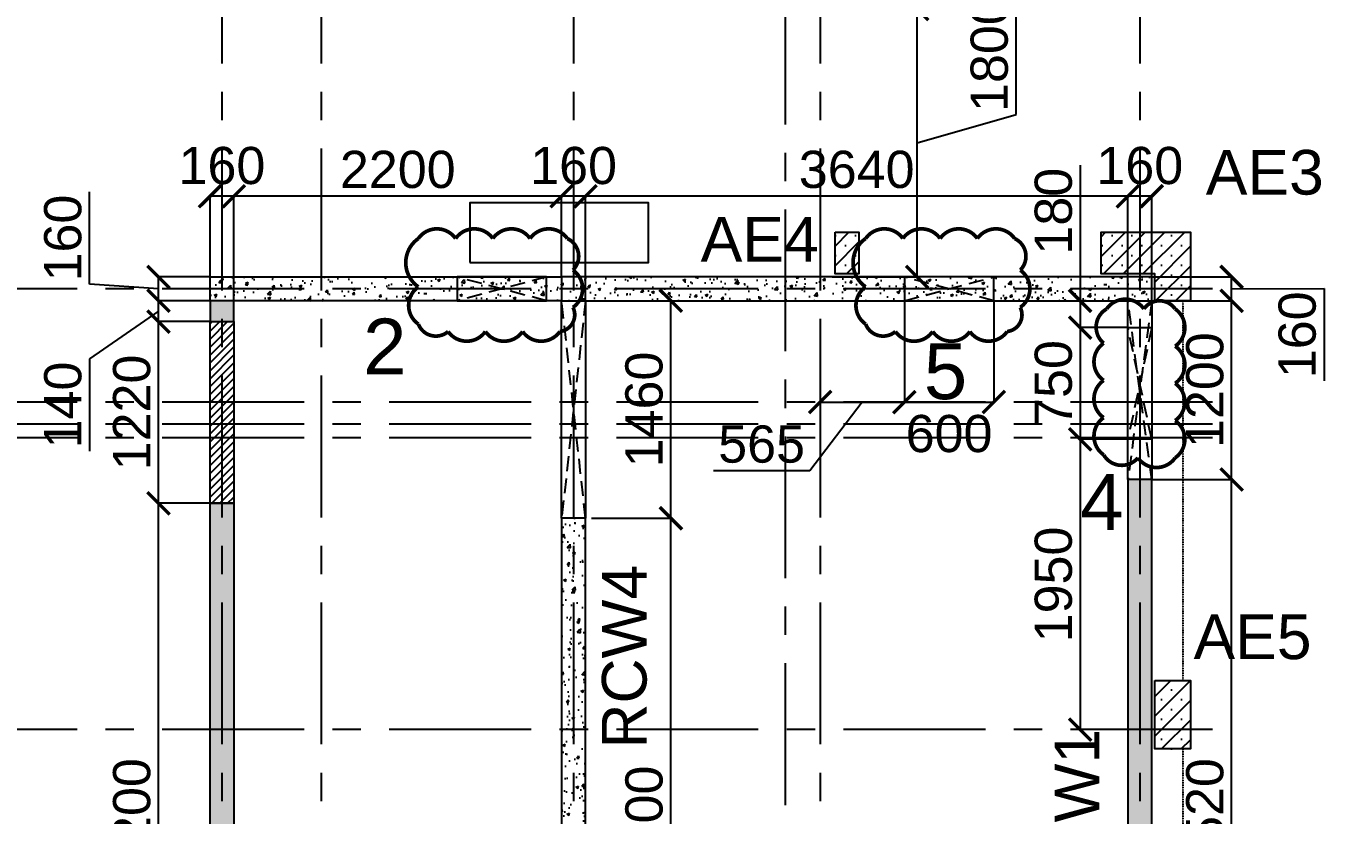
# Model space of a CAD drawing. Header units: inches. Extents: x 207135 to 337634, y -175669 to -89669.
# Drawn here: x 292551 to 301263, y -111536 to -106237 of the extents above; entities that cross this region are included whole.
import ezdxf

# ---------------------------------------------------------------- set-up
doc = ezdxf.new("R2010")
doc.units = ezdxf.units.IN
doc.header["$MEASUREMENT"] = 0
for name, pattern in [('CENTER', [50.8, 31.75, -6.35, 6.35, -6.35]), ('DASHED2', [9.525, 6.35, -3.175]), ('Hidden', [3, 2, -1])]:
    doc.linetypes.add(name, pattern=pattern)
for name, color, linetype in [('160 R.C. WALL HAT', 8, 'Continuous'), ('160 R.C.WALL', 6, 'Continuous'), ('160 WALL  OPENING LINE', 1, 'Continuous'), ('160 WALL OPEING', 1, 'Continuous'), ('5', 2, 'Continuous'), ('AR-Column', 40, 'Continuous'), ('AR-Hidden', 251, 'DASHED2'), ('CUTOUT', 2, 'Continuous'), ('CUTOUT LINE', 2, 'Continuous'), ('DIM', 251, 'Continuous'), ('GRID', 8, 'CENTER'), ('NON S.WALL HATCH', 8, 'Continuous'), ('SHEAR WALL NAME', 3, 'Continuous'), ('SHEARWALL HATCH', 8, 'Continuous'), ('TEXT-1', 3, 'Continuous')]:
    doc.layers.add(name, color=color, linetype=linetype)
doc.layers.add('text', color=4, linetype='Continuous', lineweight=30)
doc.styles.add('T200', font='sanss___.ttf', dxfattribs={"height": 250})
doc.styles.add('T300', font='sanss___.ttf', dxfattribs={"height": 350})
doc.dimstyles.new('T 200', dxfattribs={"dimtxt": 250, "dimasz": 150, "dimexe": 1, "dimexo": 0, "dimgap": 50, "dimtad": 1, "dimdec": 0, "dimdsep": 46, "dimtxsty": 'T200', "dimblk": 'ARCHTICK', "dimcen": 2.5, "dimdle": 1, "dimclrd": 5, "dimclre": 253, "dimclrt": 1, "dimadec": 0, "dimazin": 0, "dimtfac": 1, "dimtdec": 0, "dimtmove": 2, "dimatfit": 3, "dimfxl": 0, "dimarcsym": 0})
pattern_1 = [(45, (-132245.64, 75915.45), (-66.29126, 66.29126), []), (45, (-132179.35, 75915.45), (-66.29126, 66.29126), [0, -93.75])]
pattern_2 = [(50, (2126157.95, 285107.85), (179.315046, -15.688034), [18.75, -206.25]), (355, (2126157.95, 285107.85), (-34.687833, 188.048033), [15, -165]), (100.451444, (2126172.9, 285106.54), (144.627212, 172.359998), [15.935048, -175.285528]), (46.1842, (2126157.95, 285157.85), (266.810333, -41.37982), [28.125, -309.375]), (96.635635, (2126180.19, 285154.4), (233.665486, 243.52965), [23.902586, -262.92844]), (351.184164, (2126157.95, 285157.85), (233.665486, 243.52965), [22.5, -247.5]), (21, (2126182.95, 285145.35), (149.226763, -100.654723), [18.75, -206.25]), (326, (2126182.95, 285145.35), (60.828833, 181.287511), [15, -165]), (71.451445, (2126195.39, 285136.96), (210.055594, 80.632788), [15.935047, -175.285528]), (37.5, (2126157.95, 285107.85), (3.0399638, 83.2234635), [0, -163, 0, -167.5, 0, -165.625]), (7.5, (2126157.95, 285107.85), (65.7673844, 98.602928), [0, -95.5, 0, -159.25, 0, -63.125]), (327.5, (2126102.2, 285107.85), (133.455609, -5.638718), [0, -62.5, 0, -195, 0, -258.75]), (317.5, (2126077.2, 285107.85), (145.796542, 25.0262456), [0, -81.25, 0, -129.5, 0, -183.75])]

# ---------------------------------------------------------------- blocks, each defined once
blk = doc.blocks.new('_ARCHTICK')
at = {"color": 0, "linetype": 'ByBlock', "const_width": 0.15}
blk.add_lwpolyline([(-0.5, -0.5), (0.5, 0.5)], dxfattribs=at)
blk = doc.blocks.new('*D428')
at = {"layer": 'Defpoints', "color": 0}
for p in [(296146, -107380.6), (296146, -107922.5, 14.7), (296306, -108082.5, 14.7)]:
    blk.add_point(p, dxfattribs=at)
at = {"layer": 'DIM', "color": 5, "lineweight": -2}
blk.add_line((296307, -107380.6), (296145, -107380.6), dxfattribs=at)
at = {"layer": 'DIM', "color": 253, "lineweight": -2}
for p, q in [((296146, -107922.5), (296146, -107379.6)), ((296306, -108082.5), (296306, -107379.6))]:
    blk.add_line(p, q, dxfattribs=at)
at = {"layer": 'DIM', "color": 5, "lineweight": -2, "xscale": 150, "yscale": 150, "zscale": 150, "rotation": 180}
blk.add_blockref('_ARCHTICK', (296146, -107380.6), dxfattribs=at)
at = {"layer": 'DIM', "color": 5, "lineweight": -2, "xscale": 150, "yscale": 150, "zscale": 150}
blk.add_blockref('_ARCHTICK', (296306, -107380.6), dxfattribs=at)
at = {"layer": 'DIM', "color": 1, "insert": (296226, -107175.6), "char_height": 250, "attachment_point": 5, "style": 'T200'}
blk.add_mtext('160', dxfattribs=at)
blk = doc.blocks.new('*D429')
at = {"layer": 'Defpoints', "color": 0}
for p in [(293946, -107380.6), (296146, -107922.5, 14.7), (293946, -108102.5, 14.7)]:
    blk.add_point(p, dxfattribs=at)
at = {"layer": 'DIM', "color": 5, "lineweight": -2}
blk.add_line((296147, -107380.6), (293945, -107380.6), dxfattribs=at)
at = {"layer": 'DIM', "color": 253, "lineweight": -2}
for p, q in [((293946, -108102.5), (293946, -107379.6)), ((296146, -107922.5), (296146, -107379.6))]:
    blk.add_line(p, q, dxfattribs=at)
at = {"layer": 'DIM', "color": 5, "lineweight": -2, "xscale": 150, "yscale": 150, "zscale": 150, "rotation": 180}
blk.add_blockref('_ARCHTICK', (293946, -107380.6), dxfattribs=at)
at = {"layer": 'DIM', "color": 5, "lineweight": -2, "xscale": 150, "yscale": 150, "zscale": 150}
blk.add_blockref('_ARCHTICK', (296146, -107380.6), dxfattribs=at)
at = {"layer": 'DIM', "color": 1, "insert": (295046, -107201.8), "char_height": 250, "attachment_point": 5, "style": 'T200'}
blk.add_mtext('2200', dxfattribs=at)
blk = doc.blocks.new('*D430')
at = {"layer": 'Defpoints', "color": 0}
for p in [(293786, -107380.6), (293786, -107922.5, 14.7), (293946, -108102.5, 14.7)]:
    blk.add_point(p, dxfattribs=at)
at = {"layer": 'DIM', "color": 5, "lineweight": -2}
blk.add_line((293947, -107380.6), (293785, -107380.6), dxfattribs=at)
at = {"layer": 'DIM', "color": 253, "lineweight": -2}
for p, q in [((293786, -107922.5), (293786, -107379.6)), ((293946, -108102.5), (293946, -107379.6))]:
    blk.add_line(p, q, dxfattribs=at)
at = {"layer": 'DIM', "color": 5, "lineweight": -2, "xscale": 150, "yscale": 150, "zscale": 150, "rotation": 180}
blk.add_blockref('_ARCHTICK', (293786, -107380.6), dxfattribs=at)
at = {"layer": 'DIM', "color": 5, "lineweight": -2, "xscale": 150, "yscale": 150, "zscale": 150}
blk.add_blockref('_ARCHTICK', (293946, -107380.6), dxfattribs=at)
at = {"layer": 'DIM', "color": 1, "insert": (293866, -107175.6), "char_height": 250, "attachment_point": 5, "style": 'T200'}
blk.add_mtext('160', dxfattribs=at)
blk = doc.blocks.new('*D495')
at = {"layer": 'Defpoints', "color": 0}
for p in [(296346, -109542.5, 14.7), (296878.7, -109542.5), (296346, -113642.5, 14.7)]:
    blk.add_point(p, dxfattribs=at)
at = {"layer": 'DIM', "color": 253, "lineweight": -2}
for p, q in [((296346, -109542.5), (296879.7, -109542.5)), ((296346, -113642.5), (296879.7, -113642.5))]:
    blk.add_line(p, q, dxfattribs=at)
at = {"layer": 'DIM', "color": 5, "lineweight": -2}
blk.add_line((296878.7, -113643.5), (296878.7, -109541.5), dxfattribs=at)
at = {"layer": 'DIM', "color": 5, "lineweight": -2, "xscale": 150, "yscale": 150, "zscale": 150}
for p, rotation in [((296878.7, -109542.5), 90), ((296878.7, -113642.5), 270)]:
    blk.add_blockref('_ARCHTICK', p, dxfattribs=dict(at, rotation=rotation))
at = {"layer": 'DIM', "color": 1, "insert": (296700, -111592.5), "char_height": 250, "attachment_point": 5, "rotation": 90, "style": 'T200'}
blk.add_mtext('4100', dxfattribs=at)
blk = doc.blocks.new('*D496')
at = {"layer": 'Defpoints', "color": 0}
for p in [(296306, -108082.5, 14.7), (296878.7, -108082.5), (296346, -109542.5, 14.7)]:
    blk.add_point(p, dxfattribs=at)
at = {"layer": 'DIM', "color": 253, "lineweight": -2}
for p, q in [((296306, -108082.5), (296879.7, -108082.5)), ((296346, -109542.5), (296879.7, -109542.5))]:
    blk.add_line(p, q, dxfattribs=at)
at = {"layer": 'DIM', "color": 5, "lineweight": -2}
blk.add_line((296878.7, -109543.5), (296878.7, -108081.5), dxfattribs=at)
at = {"layer": 'DIM', "color": 5, "lineweight": -2, "xscale": 150, "yscale": 150, "zscale": 150}
for p, rotation in [((296878.7, -108082.5), 90), ((296878.7, -109542.5), 270)]:
    blk.add_blockref('_ARCHTICK', p, dxfattribs=dict(at, rotation=rotation))
at = {"layer": 'DIM', "color": 1, "insert": (296699.8, -108812.5), "char_height": 250, "attachment_point": 5, "rotation": 90, "style": 'T200'}
blk.add_mtext('1460', dxfattribs=at)
blk = doc.blocks.new('*D513')
at = {"layer": 'Defpoints', "color": 0}
for p in [(293440.4, -109442.5), (293786, -109442.5, 14.7), (293786, -113642.5, 14.7)]:
    blk.add_point(p, dxfattribs=at)
at = {"layer": 'DIM', "color": 253, "lineweight": -2}
for p, q in [((293786, -109442.5), (293439.4, -109442.5)), ((293786, -113642.5), (293439.4, -113642.5))]:
    blk.add_line(p, q, dxfattribs=at)
at = {"layer": 'DIM', "color": 5, "lineweight": -2}
blk.add_line((293440.4, -113643.5), (293440.4, -109441.5), dxfattribs=at)
at = {"layer": 'DIM', "color": 5, "lineweight": -2, "xscale": 150, "yscale": 150, "zscale": 150}
for p, rotation in [((293440.4, -109442.5), 90), ((293440.4, -113642.5), 270)]:
    blk.add_blockref('_ARCHTICK', p, dxfattribs=dict(at, rotation=rotation))
at = {"layer": 'DIM', "color": 1, "insert": (293261.6, -111542.5), "char_height": 250, "attachment_point": 5, "rotation": 90, "style": 'T200'}
blk.add_mtext('4200', dxfattribs=at)
blk = doc.blocks.new('*D514')
at = {"layer": 'Defpoints', "color": 0}
for p in [(293440.4, -108222.5), (293786, -108222.5, 14.7), (293786, -109442.5, 14.7)]:
    blk.add_point(p, dxfattribs=at)
at = {"layer": 'DIM', "color": 253, "lineweight": -2}
for p, q in [((293786, -108222.5), (293439.4, -108222.5)), ((293786, -109442.5), (293439.4, -109442.5))]:
    blk.add_line(p, q, dxfattribs=at)
at = {"layer": 'DIM', "color": 5, "lineweight": -2}
blk.add_line((293440.4, -109443.5), (293440.4, -108221.5), dxfattribs=at)
at = {"layer": 'DIM', "color": 5, "lineweight": -2, "xscale": 150, "yscale": 150, "zscale": 150}
for p, rotation in [((293440.4, -108222.5), 90), ((293440.4, -109442.5), 270)]:
    blk.add_blockref('_ARCHTICK', p, dxfattribs=dict(at, rotation=rotation))
at = {"layer": 'DIM', "color": 1, "insert": (293261.6, -108832.5), "char_height": 250, "attachment_point": 5, "rotation": 90, "style": 'T200'}
blk.add_mtext('1220', dxfattribs=at)
blk = doc.blocks.new('*D515')
at = {"layer": 'Defpoints', "color": 0}
for p in [(293440.4, -108082.5), (293786, -108082.5), (293786, -108222.5, 14.7)]:
    blk.add_point(p, dxfattribs=at)
at = {"layer": 'DIM', "color": 253, "lineweight": -2}
for p, q in [((293786, -108082.5), (293439.4, -108082.5)), ((293786, -108222.5), (293439.4, -108222.5))]:
    blk.add_line(p, q, dxfattribs=at)
at = {"layer": 'DIM', "color": 5, "lineweight": -2}
for p, q in [((293440.4, -108223.5), (293440.4, -108081.5)), ((293440.4, -108152.5), (292978.1, -108472.3)), ((292978.1, -108472.3), (292978.1, -109092.6))]:
    blk.add_line(p, q, dxfattribs=at)
at = {"layer": 'DIM', "color": 5, "lineweight": -2, "xscale": 150, "yscale": 150, "zscale": 150}
for p, rotation in [((293440.4, -108082.5), 90), ((293440.4, -108222.5), 270)]:
    blk.add_blockref('_ARCHTICK', p, dxfattribs=dict(at, rotation=rotation))
at = {"layer": 'DIM', "color": 1, "insert": (292799.3, -108782.4), "char_height": 250, "attachment_point": 5, "rotation": 90, "style": 'T200'}
blk.add_mtext('140', dxfattribs=at)
blk = doc.blocks.new('*D516')
at = {"layer": 'Defpoints', "color": 0}
for p in [(293440.4, -107922.5), (293786, -107922.5), (293786, -108082.5)]:
    blk.add_point(p, dxfattribs=at)
at = {"layer": 'DIM', "color": 5, "lineweight": -2}
for p, q in [((292978.1, -107971.1), (292978.1, -107350.9)), ((293440.4, -108083.5), (293440.4, -107921.5)), ((293440.4, -108002.5), (292978.1, -107971.1))]:
    blk.add_line(p, q, dxfattribs=at)
at = {"layer": 'DIM', "color": 253, "lineweight": -2}
for p, q in [((293786, -107922.5), (293439.4, -107922.5)), ((293786, -108082.5), (293439.4, -108082.5))]:
    blk.add_line(p, q, dxfattribs=at)
at = {"layer": 'DIM', "color": 5, "lineweight": -2, "xscale": 150, "yscale": 150, "zscale": 150}
for p, rotation in [((293440.4, -107922.5), 90), ((293440.4, -108082.5), 270)]:
    blk.add_blockref('_ARCHTICK', p, dxfattribs=dict(at, rotation=rotation))
at = {"layer": 'DIM', "color": 1, "insert": (292799.1, -107661), "char_height": 250, "attachment_point": 5, "rotation": 90, "style": 'T200'}
blk.add_mtext('160', dxfattribs=at)
blk = doc.blocks.new('*D640')
at = {"layer": 'Defpoints', "color": 0}
for p in [(300106, -109282.5, 14.7), (300642.4, -109282.5), (300106, -113802.5, 14.7)]:
    blk.add_point(p, dxfattribs=at)
at = {"layer": 'DIM', "color": 253, "lineweight": -2}
for p, q in [((300106, -109282.5), (300643.4, -109282.5)), ((300106, -113802.5), (300643.4, -113802.5))]:
    blk.add_line(p, q, dxfattribs=at)
at = {"layer": 'DIM', "color": 5, "lineweight": -2}
blk.add_line((300642.4, -113803.5), (300642.4, -109281.5), dxfattribs=at)
at = {"layer": 'DIM', "color": 5, "lineweight": -2, "xscale": 150, "yscale": 150, "zscale": 150}
for p, rotation in [((300642.4, -109282.5), 90), ((300642.4, -113802.5), 270)]:
    blk.add_blockref('_ARCHTICK', p, dxfattribs=dict(at, rotation=rotation))
at = {"layer": 'DIM', "color": 1, "insert": (300463.6, -111542.5), "char_height": 250, "attachment_point": 5, "rotation": 90, "style": 'T200'}
blk.add_mtext('4520', dxfattribs=at)
blk = doc.blocks.new('*D641')
at = {"layer": 'Defpoints', "color": 0}
for p in [(300106, -108082.5, 14.7), (300642.4, -108082.5), (300106, -109282.5, 14.7)]:
    blk.add_point(p, dxfattribs=at)
at = {"layer": 'DIM', "color": 253, "lineweight": -2}
for p, q in [((300106, -108082.5), (300643.4, -108082.5)), ((300106, -109282.5), (300643.4, -109282.5))]:
    blk.add_line(p, q, dxfattribs=at)
at = {"layer": 'DIM', "color": 5, "lineweight": -2}
blk.add_line((300642.4, -109283.5), (300642.4, -108081.5), dxfattribs=at)
at = {"layer": 'DIM', "color": 5, "lineweight": -2, "xscale": 150, "yscale": 150, "zscale": 150}
for p, rotation in [((300642.4, -108082.5), 90), ((300642.4, -109282.5), 270)]:
    blk.add_blockref('_ARCHTICK', p, dxfattribs=dict(at, rotation=rotation))
at = {"layer": 'DIM', "color": 1, "insert": (300463.6, -108682.5), "char_height": 250, "attachment_point": 5, "rotation": 90, "style": 'T200'}
blk.add_mtext('1200', dxfattribs=at)
blk = doc.blocks.new('*D642')
at = {"layer": 'Defpoints', "color": 0}
for p in [(300106, -107922.5, 14.7), (300642.4, -107922.5), (300106, -108082.5, 14.7)]:
    blk.add_point(p, dxfattribs=at)
at = {"layer": 'DIM', "color": 253, "lineweight": -2}
for p, q in [((300106, -107922.5), (300643.4, -107922.5)), ((300106, -108082.5), (300643.4, -108082.5))]:
    blk.add_line(p, q, dxfattribs=at)
at = {"layer": 'DIM', "color": 5, "lineweight": -2}
for p, q in [((300642.4, -108083.5), (300642.4, -107921.5)), ((300642.4, -108002.5), (301262.6, -108000.6)), ((301262.6, -108000.6), (301262.6, -108620.9))]:
    blk.add_line(p, q, dxfattribs=at)
at = {"layer": 'DIM', "color": 5, "lineweight": -2, "xscale": 150, "yscale": 150, "zscale": 150}
for p, rotation in [((300642.4, -107922.5), 90), ((300642.4, -108082.5), 270)]:
    blk.add_blockref('_ARCHTICK', p, dxfattribs=dict(at, rotation=rotation))
at = {"layer": 'DIM', "color": 1, "insert": (301083.7, -108310.8), "char_height": 250, "attachment_point": 5, "rotation": 90, "style": 'T200'}
blk.add_mtext('160', dxfattribs=at)
blk = doc.blocks.new('*D643')
at = {"layer": 'Defpoints', "color": 0}
for p in [(297961, -106122.5, 14.7), (298531.8, -106122.5), (297961, -107922.5, 14.7)]:
    blk.add_point(p, dxfattribs=at)
at = {"layer": 'DIM', "color": 5, "lineweight": -2}
for p, q in [((299196, -106831), (299196, -106020.1)), ((298531.8, -107923.5), (298531.8, -106121.5)), ((298531.8, -107022.5), (299196, -106831))]:
    blk.add_line(p, q, dxfattribs=at)
at = {"layer": 'DIM', "color": 253, "lineweight": -2}
for p, q in [((297961, -106122.5), (298532.8, -106122.5)), ((297961, -107922.5), (298532.8, -107922.5))]:
    blk.add_line(p, q, dxfattribs=at)
at = {"layer": 'DIM', "color": 5, "lineweight": -2, "xscale": 150, "yscale": 150, "zscale": 150}
for p, rotation in [((298531.8, -106122.5), 90), ((298531.8, -107922.5), 270)]:
    blk.add_blockref('_ARCHTICK', p, dxfattribs=dict(at, rotation=rotation))
at = {"layer": 'DIM', "color": 1, "insert": (299017.2, -106425.6), "char_height": 250, "attachment_point": 5, "rotation": 90, "style": 'T200'}
blk.add_mtext('1800', dxfattribs=at)
blk = doc.blocks.new('*D645')
at = {"layer": 'Defpoints', "color": 0}
for p in [(299946, -107380.6), (300106, -107922.5, 14.7), (299946, -108082.5, 14.7)]:
    blk.add_point(p, dxfattribs=at)
at = {"layer": 'DIM', "color": 5, "lineweight": -2}
blk.add_line((300107, -107380.6), (299945, -107380.6), dxfattribs=at)
at = {"layer": 'DIM', "color": 253, "lineweight": -2}
for p, q in [((299946, -108082.5), (299946, -107379.6)), ((300106, -107922.5), (300106, -107379.6))]:
    blk.add_line(p, q, dxfattribs=at)
at = {"layer": 'DIM', "color": 5, "lineweight": -2, "xscale": 150, "yscale": 150, "zscale": 150, "rotation": 180}
blk.add_blockref('_ARCHTICK', (299946, -107380.6), dxfattribs=at)
at = {"layer": 'DIM', "color": 5, "lineweight": -2, "xscale": 150, "yscale": 150, "zscale": 150}
blk.add_blockref('_ARCHTICK', (300106, -107380.6), dxfattribs=at)
at = {"layer": 'DIM', "color": 1, "insert": (300026, -107175.6), "char_height": 250, "attachment_point": 5, "style": 'T200'}
blk.add_mtext('160', dxfattribs=at)
blk = doc.blocks.new('*D646')
at = {"layer": 'Defpoints', "color": 0}
for p in [(296306, -107380.6), (296306, -108082.5, 14.7), (299946, -108082.5, 14.7)]:
    blk.add_point(p, dxfattribs=at)
at = {"layer": 'DIM', "color": 5, "lineweight": -2}
blk.add_line((299947, -107380.6), (296305, -107380.6), dxfattribs=at)
at = {"layer": 'DIM', "color": 253, "lineweight": -2}
for p, q in [((296306, -108082.5), (296306, -107379.6)), ((299946, -108082.5), (299946, -107379.6))]:
    blk.add_line(p, q, dxfattribs=at)
at = {"layer": 'DIM', "color": 5, "lineweight": -2, "xscale": 150, "yscale": 150, "zscale": 150, "rotation": 180}
blk.add_blockref('_ARCHTICK', (296306, -107380.6), dxfattribs=at)
at = {"layer": 'DIM', "color": 5, "lineweight": -2, "xscale": 150, "yscale": 150, "zscale": 150}
blk.add_blockref('_ARCHTICK', (299946, -107380.6), dxfattribs=at)
at = {"layer": 'DIM', "color": 1, "insert": (298126, -107201.6), "char_height": 250, "attachment_point": 5, "style": 'T200'}
blk.add_mtext('3640', dxfattribs=at)
blk = doc.blocks.new('A$C02A55DAE')
at = {"layer": 'NON S.WALL HATCH'}
h = blk.add_hatch(dxfattribs=at)
h.set_pattern_fill('SACNCR', color=256, scale=1000)
h.set_pattern_definition(pattern_1)
h.paths.add_polyline_path([(79328.6, -5740), (79168.6, -5740), (79168.6, -5760), (79168.6, -5460), (79328.6, -5460)])
h = blk.add_hatch(dxfattribs=at)
h.set_pattern_fill('SACNCR', color=256, scale=1000)
h.set_pattern_definition(pattern_1)
h.paths.add_polyline_path([(81553.6, -11480), (81313.6, -11480), (81313.6, -11680), (80953.6, -11680), (80953.6, -11940), (81553.6, -11940)])
h.paths.add_polyline_path([(81553.6, -5920), (81313.6, -5920), (81313.6, -5740), (80953.6, -5740), (80953.6, -5460), (81553.6, -5460)])
h.paths.add_polyline_path([(81313.6, -8930), (81313.6, -8470), (81553.6, -8470), (81553.6, -8930)])
at = {"layer": 'AR-Column', "color": 4, "elevation": -29.5}
blk.add_lwpolyline([(79168.6, -5460), (79328.6, -5460), (79328.6, -5740), (79168.6, -5740), (79168.6, -5740), (79168.6, -5460)], dxfattribs=at)
for points in [[(81553.6, -5920), (81313.6, -5920), (81313.6, -5740), (80953.6, -5740), (80953.6, -5460), (81553.6, -5460)], [(81313.6, -8470), (81553.6, -8470), (81553.6, -8930), (81313.6, -8930)]]:
    blk.add_lwpolyline(points, close=True, dxfattribs=at)
at = {"layer": 'AR-Hidden', "ltscale": 0.009}
for p, q in [((81503.6, -5920, -29.5), (81503.6, -8470, -29.5)), ((81503.6, -8930, -29.5), (81503.6, -11480, -29.5))]:
    blk.add_line(p, q, dxfattribs=at)
blk = doc.blocks.new('*D755')
at = {"layer": 'Defpoints', "color": 0}
for p in [(298446, -108082.5, 14.7), (297881, -108320.4, 14.7), (298446, -108762.5)]:
    blk.add_point(p, dxfattribs=at)
at = {"layer": 'DIM', "color": 253, "lineweight": -2}
for p, q in [((298446, -108082.5), (298446, -108763.5)), ((297881, -108320.4), (297881, -108763.5))]:
    blk.add_line(p, q, dxfattribs=at)
at = {"layer": 'DIM', "color": 5, "lineweight": -2}
for p, q in [((298163.5, -108762.5), (297810.7, -109225.4)), ((297880, -108762.5), (298447, -108762.5)), ((297810.7, -109225.4), (297165.1, -109225.4))]:
    blk.add_line(p, q, dxfattribs=at)
at = {"layer": 'DIM', "color": 5, "lineweight": -2, "xscale": 150, "yscale": 150, "zscale": 150, "rotation": 180}
blk.add_blockref('_ARCHTICK', (297881, -108762.5), dxfattribs=at)
at = {"layer": 'DIM', "color": 5, "lineweight": -2, "xscale": 150, "yscale": 150, "zscale": 150}
blk.add_blockref('_ARCHTICK', (298446, -108762.5), dxfattribs=at)
at = {"layer": 'DIM', "color": 1, "insert": (297487.9, -109046.4), "char_height": 250, "attachment_point": 5, "style": 'T200'}
blk.add_mtext('565', dxfattribs=at)
blk = doc.blocks.new('*D756')
at = {"layer": 'Defpoints', "color": 0}
for p in [(298446, -108082.5, 14.7), (299046, -108082.5, 14.7), (299046, -108762.5)]:
    blk.add_point(p, dxfattribs=at)
at = {"layer": 'DIM', "color": 253, "lineweight": -2}
for p, q in [((298446, -108082.5), (298446, -108763.5)), ((299046, -108082.5), (299046, -108763.5))]:
    blk.add_line(p, q, dxfattribs=at)
at = {"layer": 'DIM', "color": 5, "lineweight": -2}
blk.add_line((298445, -108762.5), (299047, -108762.5), dxfattribs=at)
at = {"layer": 'DIM', "color": 5, "lineweight": -2, "xscale": 150, "yscale": 150, "zscale": 150, "rotation": 180}
blk.add_blockref('_ARCHTICK', (298446, -108762.5), dxfattribs=at)
at = {"layer": 'DIM', "color": 5, "lineweight": -2, "xscale": 150, "yscale": 150, "zscale": 150}
blk.add_blockref('_ARCHTICK', (299046, -108762.5), dxfattribs=at)
at = {"layer": 'DIM', "color": 1, "insert": (298746, -108975.8), "char_height": 250, "attachment_point": 5, "style": 'T200'}
blk.add_mtext('600', dxfattribs=at)
blk = doc.blocks.new('*D757')
at = {"layer": 'Defpoints', "color": 0}
for p in [(299663.8, -108082.5, 14.7), (299625.8, -108262.9), (299946, -108262.9, -14.7)]:
    blk.add_point(p, dxfattribs=at)
at = {"layer": 'DIM', "color": 5, "lineweight": -2}
for p, q in [((299625.8, -107170.6), (299625.8, -108082.5)), ((299625.8, -108081.5), (299625.8, -108263.9))]:
    blk.add_line(p, q, dxfattribs=at)
at = {"layer": 'DIM', "color": 253, "lineweight": -2}
for p, q in [((299663.8, -108082.5), (299624.8, -108082.5)), ((299946, -108262.9), (299624.8, -108262.9))]:
    blk.add_line(p, q, dxfattribs=at)
at = {"layer": 'DIM', "color": 5, "lineweight": -2, "xscale": 150, "yscale": 150, "zscale": 150}
for p, rotation in [((299625.8, -108082.5), 90), ((299625.8, -108262.9), 270)]:
    blk.add_blockref('_ARCHTICK', p, dxfattribs=dict(at, rotation=rotation))
at = {"layer": 'DIM', "color": 1, "insert": (299447.1, -107480.7), "char_height": 250, "attachment_point": 5, "rotation": 90, "style": 'T200'}
blk.add_mtext('180', dxfattribs=at)
blk = doc.blocks.new('*D758')
at = {"layer": 'Defpoints', "color": 0}
for p in [(299946, -108262.9, -14.7), (299625.8, -109012.9), (299946, -109012.9, -14.7)]:
    blk.add_point(p, dxfattribs=at)
at = {"layer": 'DIM', "color": 253, "lineweight": -2}
for p, q in [((299946, -108262.9), (299624.8, -108262.9)), ((299946, -109012.9), (299624.8, -109012.9))]:
    blk.add_line(p, q, dxfattribs=at)
at = {"layer": 'DIM', "color": 5, "lineweight": -2}
blk.add_line((299625.8, -108261.9), (299625.8, -109013.9), dxfattribs=at)
at = {"layer": 'DIM', "color": 5, "lineweight": -2, "xscale": 150, "yscale": 150, "zscale": 150}
for p, rotation in [((299625.8, -108262.9), 90), ((299625.8, -109012.9), 270)]:
    blk.add_blockref('_ARCHTICK', p, dxfattribs=dict(at, rotation=rotation))
at = {"layer": 'DIM', "color": 1, "insert": (299447.1, -108637.9), "char_height": 250, "attachment_point": 5, "rotation": 90, "style": 'T200'}
blk.add_mtext('750', dxfattribs=at)
blk = doc.blocks.new('*D759')
at = {"layer": 'Defpoints', "color": 0}
for p in [(299946, -109012.9, -14.7), (299625.8, -110962.5), (299826.7, -110962.5, 14.7)]:
    blk.add_point(p, dxfattribs=at)
at = {"layer": 'DIM', "color": 253, "lineweight": -2}
for p, q in [((299946, -109012.9), (299624.8, -109012.9)), ((299826.7, -110962.5), (299624.8, -110962.5))]:
    blk.add_line(p, q, dxfattribs=at)
at = {"layer": 'DIM', "color": 5, "lineweight": -2}
blk.add_line((299625.8, -109011.9), (299625.8, -110963.5), dxfattribs=at)
at = {"layer": 'DIM', "color": 5, "lineweight": -2, "xscale": 150, "yscale": 150, "zscale": 150}
for p, rotation in [((299625.8, -109012.9), 90), ((299625.8, -110962.5), 270)]:
    blk.add_blockref('_ARCHTICK', p, dxfattribs=dict(at, rotation=rotation))
at = {"layer": 'DIM', "color": 1, "insert": (299447.1, -109987.7), "char_height": 250, "attachment_point": 5, "rotation": 90, "style": 'T200'}
blk.add_mtext('1950', dxfattribs=at)

msp = doc.modelspace()

# ---------------------------------------------------------------- hatches: boundary and pattern name
at = {"layer": '160 R.C. WALL HAT'}
h = msp.add_hatch(dxfattribs=at)
h.set_pattern_fill('AR-CONC', color=256, scale=25)
h.set_pattern_definition(pattern_2)
h.paths.add_polyline_path([(293786, -107922.5), (296146, -107922.5), (296146, -108082.5), (293786, -108082.5)])
h = msp.add_hatch(dxfattribs=at)
h.set_pattern_fill('AR-CONC', color=256, scale=25)
h.set_pattern_definition(pattern_2)
h.paths.add_polyline_path([(296146, -107922.5), (300106, -107922.5), (300106, -108082.5), (296146, -108082.5)])
h = msp.add_hatch(dxfattribs=at)
h.set_pattern_fill('AR-CONC', color=256, scale=25)
h.set_pattern_definition([(50, (2128357.95, 279547.85), (179.315046, -15.688034), [18.75, -206.25]), (355, (2128357.95, 279547.85), (-34.687833, 188.048033), [15, -165]), (100.451444, (2128372.9, 279546.54), (144.627212, 172.359998), [15.935048, -175.285528]), (46.1842, (2128357.95, 279597.85), (266.810333, -41.37982), [28.125, -309.375]), (96.635635, (2128380.19, 279594.4), (233.665486, 243.52965), [23.902586, -262.92844]), (351.184164, (2128357.95, 279597.85), (233.665486, 243.52965), [22.5, -247.5]), (21, (2128382.95, 279585.35), (149.226763, -100.654723), [18.75, -206.25]), (326, (2128382.95, 279585.35), (60.828833, 181.287511), [15, -165]), (71.451445, (2128395.39, 279576.96), (210.055594, 80.632788), [15.935047, -175.285528]), (37.5, (2128357.95, 279547.85), (3.0399638, 83.2234635), [0, -163, 0, -167.5, 0, -165.625]), (7.5, (2128357.95, 279547.85), (65.7673844, 98.602928), [0, -95.5, 0, -159.25, 0, -63.125]), (327.5, (2128302.2, 279547.85), (133.455609, -5.638718), [0, -62.5, 0, -195, 0, -258.75]), (317.5, (2128277.2, 279547.85), (145.796542, 25.0262456), [0, -81.25, 0, -129.5, 0, -183.75])])
h.paths.add_polyline_path([(293786, -109442.5), (293946, -109442.5), (293946, -113642.5), (293786, -113642.5)])
h.paths.add_polyline_path([(293946, -108222.5), (293786, -108222.5), (293786, -108082.5), (293946, -108082.5)])
h = msp.add_hatch(dxfattribs=at)
h.set_pattern_fill('AR-CONC', color=256, scale=25)
h.set_pattern_definition(pattern_2)
h.paths.add_polyline_path([(299946, -109282.5), (300106, -109282.5), (300106, -113802.5), (299946, -113802.5)])
h = msp.add_hatch(dxfattribs=at)
h.set_pattern_fill('AR-CONC', color=256, scale=25)
h.set_pattern_definition([(50, (2125997.95, 279547.85), (179.315046, -15.688034), [18.75, -206.25]), (355, (2125997.95, 279547.85), (-34.687833, 188.048033), [15, -165]), (100.451444, (2126012.9, 279546.54), (144.627212, 172.359998), [15.935048, -175.285528]), (46.1842, (2125997.95, 279597.85), (266.810333, -41.37982), [28.125, -309.375]), (96.635635, (2126020.19, 279594.4), (233.665486, 243.52965), [23.902586, -262.92844]), (351.184164, (2125997.95, 279597.85), (233.665486, 243.52965), [22.5, -247.5]), (21, (2126022.95, 279585.35), (149.226763, -100.654723), [18.75, -206.25]), (326, (2126022.95, 279585.35), (60.828833, 181.287511), [15, -165]), (71.451445, (2126035.39, 279576.96), (210.055594, 80.632788), [15.935047, -175.285528]), (37.5, (2125997.95, 279547.85), (3.0399638, 83.2234635), [0, -163, 0, -167.5, 0, -165.625]), (7.5, (2125997.95, 279547.85), (65.7673844, 98.602928), [0, -95.5, 0, -159.25, 0, -63.125]), (327.5, (2125942.2, 279547.85), (133.455609, -5.638718), [0, -62.5, 0, -195, 0, -258.75]), (317.5, (2125917.2, 279547.85), (145.796542, 25.0262456), [0, -81.25, 0, -129.5, 0, -183.75])])
h.paths.add_polyline_path([(296306, -109542.5), (296306, -113642.5), (296146, -113642.5), (296146, -109542.5)])
at = {"layer": 'SHEARWALL HATCH'}
h = msp.add_hatch(dxfattribs=at)
h.set_pattern_fill('ANSI31', color=5, scale=300)
h.set_pattern_definition([(45, (-60178.57, 174462.213), (-26.5165043, 26.5165043), [])])
h.paths.add_polyline_path([(293946, -109442.5), (293786, -109442.5), (293786, -108222.5), (293946, -108222.5)])

# ---------------------------------------------------------------- linework, layer by layer
at = {"layer": '160 R.C.WALL'}
msp.add_line((300106, -109282.5, 14.7), (299946, -109282.5, 14.7), dxfattribs=at)
at = {"layer": '160 R.C.WALL', "elevation": 14.7}
for points in [[(293786, -107922.5), (296146, -107922.5), (296146, -108082.5), (293786, -108082.5)], [(300106, -107922.5), (296146, -107922.5), (296146, -108082.5), (300106, -108082.5)], [(293786, -108222.5), (293946, -108222.5), (293946, -108082.5), (293786, -108082.5)], [(293946, -109442.5), (293786, -109442.5), (293786, -108222.5), (293946, -108222.5)], [(299946, -113802.5), (300106, -113802.5), (300106, -109282.5), (299946, -109282.5)], [(293946, -113642.5), (293786, -113642.5), (293786, -109442.5), (293946, -109442.5)], [(296146, -113642.5), (296306, -113642.5), (296306, -109542.5), (296146, -109542.5)]]:
    msp.add_lwpolyline(points, close=True, dxfattribs=at)
at = {"layer": '160 WALL  OPENING LINE', "elevation": 14.7}
for points in [[(296306, -109542.5), (296146, -109542.5), (296146, -108082.5), (296306, -108082.5)], [(300106, -109282.5), (299946, -109282.5), (299946, -108082.5), (300106, -108082.5)]]:
    msp.add_lwpolyline(points, close=True, dxfattribs=at)
at = {"layer": '160 WALL OPEING', "linetype": 'Hidden', "ltscale": 50}
for p, q in [((296306, -109542.5, 14.7), (296146, -108082.5, 14.7)), ((296306, -108082.5, 14.7), (296146, -109542.5, 14.7)), ((300106, -109282.5, 14.7), (299946, -108082.5, 14.7)), ((300106, -108082.5, 14.7), (299946, -109282.5, 14.7))]:
    msp.add_line(p, q, dxfattribs=at)
at = {"layer": '5', "color": 3, "const_width": 25, "elevation": -14.7}
msp.add_lwpolyline([(295184.1, -107664.4, -0.520567), (295434.1, -107664.4, -0.520567), (295684.1, -107664.4, -0.520567), (295934.1, -107664.4, -0.520567), (296184.1, -107664.4, -0.520567), (296221.8, -107876.7, -0.520567), (296221.8, -108126.7, -0.520567), (296134, -108288.9, -0.520567), (295884, -108288.9, -0.520567), (295634, -108288.9, -0.520567), (295384, -108288.9, -0.520567), (295184.1, -108238.9, -0.520567), (295184.1, -107988.9, -0.520567)], format="xyb", close=True, dxfattribs=at)
at = {"layer": '5', "color": 6, "const_width": 25}
msp.add_lwpolyline([(298186, -107664.4, -0.520567), (298436, -107664.4, -0.520567), (298686, -107664.4, -0.520567), (298936, -107664.4, -0.520567), (299186, -107664.4, -0.520567), (299223.6, -107876.7, -0.520567), (299223.6, -108126.7, -0.520567), (299135.9, -108288.9, -0.520567), (298885.9, -108288.9, -0.520567), (298635.9, -108288.9, -0.520567), (298385.9, -108288.9, -0.520567), (298186, -108238.9, -0.520567), (298186, -107988.9, -0.520567)], format="xyb", close=True, dxfattribs=at)
at = {"layer": '5', "color": 30, "const_width": 25, "elevation": -14.7}
msp.add_lwpolyline([(300263.4, -108137.1, -0.520567), (300263.4, -108387.1, -0.520567), (300263.4, -108637.1, -0.520567), (300263.4, -108887.1, -0.520567), (300263.4, -109137.1, -0.520567), (300013.5, -109137.2, -0.520567), (299783.5, -109117.2, -0.520567), (299783.5, -108867.2, -0.520567), (299783.5, -108617.2, -0.520567), (299783.5, -108367.2, -0.520567), (299803.5, -108137.1, -0.520567), (300053.5, -108137.1, -0.520567)], format="xyb", close=True, dxfattribs=at)
at = {"layer": 'CUTOUT'}
for points, elevation in [([(295529.5, -107825), (296729.1, -107825), (296729.1, -107425.1), (295529.5, -107425.1)], 0), ([(295444.3, -108082.5), (296044.2, -108082.5), (296044.2, -107922.5), (295444.3, -107922.5)], 0), ([(298446, -108082.5), (299046, -108082.5), (299046, -107922.5), (298446, -107922.5)], 14.7), ([(300106, -109012.9), (299946, -109012.9), (299946, -108262.9), (300106, -108262.9)], -14.7)]:
    msp.add_lwpolyline(points, close=True, dxfattribs=dict(at, elevation=elevation))
at = {"layer": 'CUTOUT LINE', "linetype": 'Hidden', "ltscale": 50}
for p, q in [((296044.2, -108082.5, 0), (295444.3, -107922.5, 0)), ((296044.2, -107922.5, 0), (295444.3, -108082.5, 0)), ((299046, -108082.5, 14.7), (298446, -107922.5, 14.7)), ((298446, -108082.5, 14.7), (299046, -107922.5, 14.7)), ((300106, -109012.9, -14.7), (299946, -108262.9, -14.7)), ((300106, -108262.9, -14.7), (299946, -109012.9, -14.7))]:
    msp.add_line(p, q, dxfattribs=at)
at = {"layer": 'GRID', "ltscale": 30}
for p, q in [((293866, -94868.8, 14.7), (293866, -126522.9, 14.7)), ((294531, -94868.8, 14.7), (294531, -126522.9, 14.7)), ((296226, -94868.8, 14.7), (296226, -126522.9, 14.7)), ((297881, -94868.8, 14.7), (297881, -126522.9, 14.7)), ((300026, -94868.8, 14.7), (300026, -126522.9, 14.7)), ((297646, -95277.2, 14.7), (297646, -126522.9, 14.7)), ((300513.9, -108002.5, 14.7), (213696.9, -108002.5, 14.7)), ((300513.9, -108762.5, 14.7), (213696.9, -108762.5, 14.7)), ((300513.9, -108912.1, 14.7), (213155.5, -108912.1, 14.7)), ((300513.9, -109002.5, 14.7), (213957.9, -109002.5, 14.7)), ((300513.9, -110962.5, 14.7), (213869.4, -110962.5, 14.7))]:
    msp.add_line(p, q, dxfattribs=at)

# ---------------------------------------------------------------- block references
at = {"layer": 'DIM', "color": 1}
msp.add_blockref('A$C02A55DAE', (218812.4, -102162.5, 14.7), dxfattribs=at)

# ---------------------------------------------------------------- texts
at = {"layer": 'SHEAR WALL NAME', "ltscale": 7, "style": 'T300'}
for s, p in [('RCW4', (296716.2, -111090)), ('RCW1', (299754.2, -112191.3))]:
    msp.add_text(s, height=300, rotation=90, dxfattribs=at).set_placement(p)
at = {"layer": 'text', "color": 2, "style": 'T300'}
for s, p in [('2', (294813.1, -108577.3)), ('5', (298576.5, -108743.2)), ('4', (299626.1, -109621.1))]:
    msp.add_text(s, height=375, dxfattribs=at).set_placement(p)
at = {"layer": 'TEXT-1', "color": 4, "style": 'T300'}
for s, p in [('AE3', (300469, -107369.3)), ('AE4', (297079.1, -107818.9)), ('AE5', (300386.8, -110489.3))]:
    msp.add_text(s, height=300, dxfattribs=at).set_placement(p)

# ---------------------------------------------------------------- dimensions: what is measured, and where the dimension line sits
at = {"layer": 'DIM'}
for base, p1, p2, picture, middle in [((298531.8, -106122.5), (297961, -107922.5, 14.7), (297961, -106122.5, 14.7), '*D643', (299196, -106781)), ((299625.8, -108262.9), (299663.8, -108082.5, 14.7), (299946, -108262.9, -14.7), '*D757', (299766, -107480.7)), ((293440.4, -107922.5), (293786, -108082.5), (293786, -107922.5), '*D516', (292978.1, -107921.1)), ((300642.4, -107922.5), (300106, -108082.5, 14.7), (300106, -107922.5, 14.7), '*D642', (301262.6, -108050.6)), ((293440.4, -108082.5), (293786, -108222.5, 14.7), (293786, -108082.5), '*D515', (292978.1, -108522.3))]:
    dim = msp.add_linear_dim(base=base, p1=p1, p2=p2, angle=90, dimstyle='T 200', override={"dimtmove": 1}, dxfattribs=at)
    dim.commit()
    dim.dimension.update_dxf_attribs({"geometry": picture, "text_midpoint": middle, "dimtype": 160})
for base, p1, p2, angle, picture, middle in [((293786, -107380.6), (293946, -108102.5, 14.7), (293786, -107922.5, 14.7), 180, '*D430', (293866, -107175.6)), ((293946, -107380.6), (296146, -107922.5, 14.7), (293946, -108102.5, 14.7), 180, '*D429', (295046, -107201.8)), ((296146, -107380.6), (296306, -108082.5, 14.7), (296146, -107922.5, 14.7), 180, '*D428', (296226, -107175.6)), ((296306, -107380.6), (299946, -108082.5, 14.7), (296306, -108082.5, 14.7), 180, '*D646', (298126, -107201.6)), ((299946, -107380.6), (300106, -107922.5, 14.7), (299946, -108082.5, 14.7), 180, '*D645', (300026, -107175.6)), ((296878.7, -108082.5), (296346, -109542.5, 14.7), (296306, -108082.5, 14.7), 90, '*D496', (296699.8, -108812.5)), ((300642.4, -108082.5), (300106, -109282.5, 14.7), (300106, -108082.5, 14.7), 90, '*D641', (300463.6, -108682.5)), ((293440.4, -108222.5), (293786, -109442.5, 14.7), (293786, -108222.5, 14.7), 90, '*D514', (293261.6, -108832.5)), ((299625.8, -109012.9), (299946, -108262.9, -14.7), (299946, -109012.9, -14.7), 90, '*D758', (299447.1, -108637.9)), ((299625.8, -110962.5), (299946, -109012.9, -14.7), (299826.7, -110962.5, 14.7), 90, '*D759', (299447.1, -109987.7)), ((300642.4, -109282.5), (300106, -113802.5, 14.7), (300106, -109282.5, 14.7), 90, '*D640', (300463.6, -111542.5)), ((293440.4, -109442.5), (293786, -113642.5, 14.7), (293786, -109442.5, 14.7), 90, '*D513', (293261.6, -111542.5)), ((296878.7, -109542.5), (296346, -113642.5, 14.7), (296346, -109542.5, 14.7), 90, '*D495', (296700, -111592.5))]:
    dim = msp.add_linear_dim(base=base, p1=p1, p2=p2, angle=angle, dimstyle='T 200', dxfattribs=at)
    dim.commit()
    dim.dimension.update_dxf_attribs({"geometry": picture, "text_midpoint": middle})
dim = msp.add_linear_dim(base=(298446, -108762.5), p1=(297881, -108320.4, 14.7), p2=(298446, -108082.5, 14.7), dimstyle='T 200', override={"dimtmove": 1}, dxfattribs=at)
dim.commit()
dim.dimension.update_dxf_attribs({"geometry": '*D755', "text_midpoint": (297760.7, -109225.4), "dimtype": 160})
dim = msp.add_linear_dim(base=(299046, -108762.5), p1=(298446, -108082.5, 14.7), p2=(299046, -108082.5, 14.7), dimstyle='T 200', dxfattribs=at)
dim.commit()
dim.dimension.update_dxf_attribs({"geometry": '*D756', "text_midpoint": (298746, -108975.8), "dimtype": 160})

doc.saveas('drawing.dxf')
